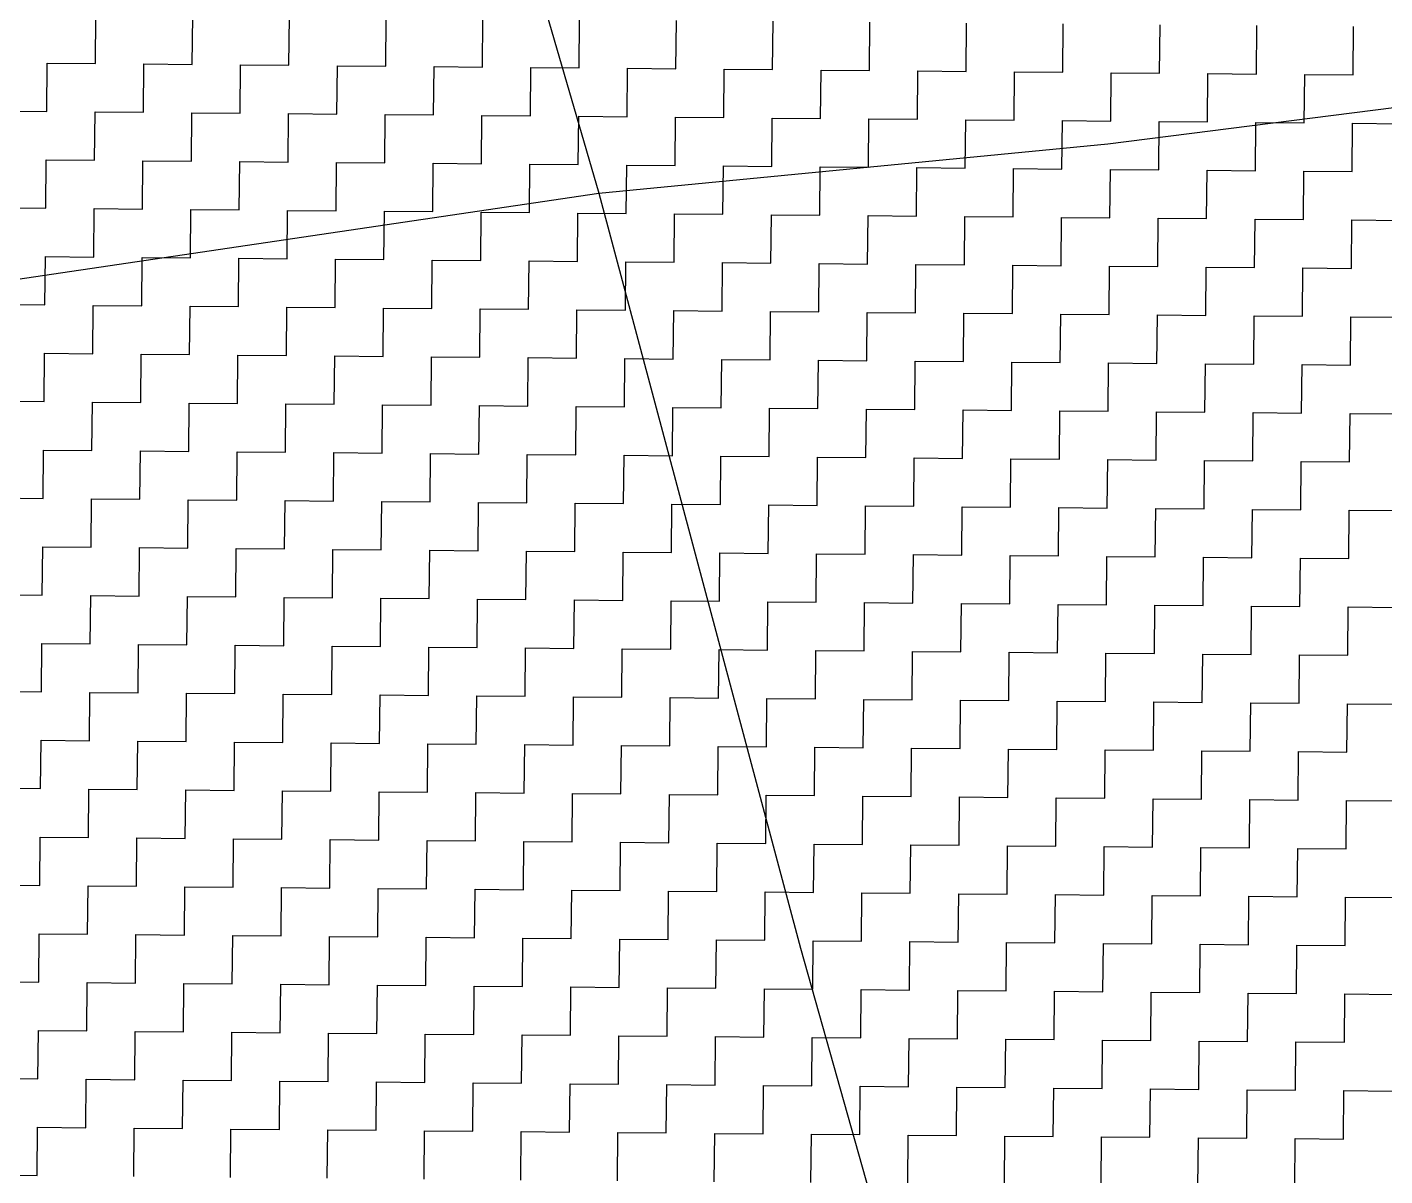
# Model space of a CAD drawing. Header units: metres. Extents: x 286188 to 288650, y 2015524 to 2018848.
# Drawn here: x 287614.8 to 287886.9, y 2015781.7 to 2016012 of the extents above; entities that cross this region are included whole.
import ezdxf

# ---------------------------------------------------------------- set-up
doc = ezdxf.new("R2010")
doc.units = ezdxf.units.M
doc.header["$MEASUREMENT"] = 0
doc.layers.add('POLY_HATCH', color=12, linetype='Continuous')
doc.layers.add('POLY_PARCEL', color=6, linetype='Continuous')

msp = doc.modelspace()

# ---------------------------------------------------------------- linework, layer by layer
at = {"layer": 'POLY_HATCH', "linetype": 'Continuous'}
for p, q in [((287628.47, 2016004.68), (287628.56, 2016014.38)), ((287647.86, 2016004.51), (287647.95, 2016014.2)), ((287667.25, 2016004.33), (287667.34, 2016014.03)), ((287686.64, 2016004.16), (287686.73, 2016013.85)), ((287706.03, 2016003.98), (287706.12, 2016013.68)), ((287725.42, 2016003.81), (287725.51, 2016013.5)), ((287744.81, 2016003.63), (287744.9, 2016013.33)), ((287764.2, 2016003.46), (287764.29, 2016013.15)), ((287783.59, 2016003.28), (287783.68, 2016012.98)), ((287802.98, 2016003.11), (287803.07, 2016012.8)), ((287822.37, 2016002.93), (287822.46, 2016012.63)), ((287841.76, 2016002.76), (287841.85, 2016012.45)), ((287861.15, 2016002.58), (287861.24, 2016012.28)), ((287880.54, 2016002.41), (287880.62, 2016012.1)), ((287618.69, 2015995.08), (287618.78, 2016004.77)), ((287618.78, 2016004.77), (287628.47, 2016004.68)), ((287638.08, 2015994.9), (287638.17, 2016004.6)), ((287638.17, 2016004.6), (287647.86, 2016004.51)), ((287657.47, 2015994.73), (287657.56, 2016004.42)), ((287657.56, 2016004.42), (287667.25, 2016004.33)), ((287676.86, 2015994.55), (287676.95, 2016004.25)), ((287676.95, 2016004.25), (287686.64, 2016004.16)), ((287696.25, 2015994.38), (287696.34, 2016004.07)), ((287696.34, 2016004.07), (287706.03, 2016003.98)), ((287715.64, 2015994.2), (287715.72, 2016003.9)), ((287715.72, 2016003.9), (287725.42, 2016003.81)), ((287735.03, 2015994.03), (287735.11, 2016003.72)), ((287735.11, 2016003.72), (287744.81, 2016003.63)), ((287754.42, 2015993.85), (287754.5, 2016003.55)), ((287754.5, 2016003.55), (287764.2, 2016003.46)), ((287773.81, 2015993.68), (287773.89, 2016003.37)), ((287773.89, 2016003.37), (287783.59, 2016003.28)), ((287793.2, 2015993.5), (287793.28, 2016003.19)), ((287793.28, 2016003.19), (287802.98, 2016003.11)), ((287812.59, 2015993.33), (287812.67, 2016003.02)), ((287812.67, 2016003.02), (287822.37, 2016002.93)), ((287831.98, 2015993.15), (287832.06, 2016002.84)), ((287832.06, 2016002.84), (287841.76, 2016002.76)), ((287851.37, 2015992.97), (287851.45, 2016002.67)), ((287851.45, 2016002.67), (287861.15, 2016002.58)), ((287870.75, 2015992.8), (287870.84, 2016002.49)), ((287870.84, 2016002.49), (287880.54, 2016002.41)), ((287608.99, 2015995.16), (287618.69, 2015995.08)), ((287628.3, 2015985.29), (287628.38, 2015994.99)), ((287628.38, 2015994.99), (287638.08, 2015994.9)), ((287647.69, 2015985.12), (287647.77, 2015994.81)), ((287647.77, 2015994.81), (287657.47, 2015994.73)), ((287667.08, 2015984.94), (287667.16, 2015994.64)), ((287667.16, 2015994.64), (287676.86, 2015994.55)), ((287686.47, 2015984.77), (287686.55, 2015994.46)), ((287686.55, 2015994.46), (287696.25, 2015994.38)), ((287705.85, 2015984.59), (287705.94, 2015994.29)), ((287705.94, 2015994.29), (287715.64, 2015994.2)), ((287725.24, 2015984.42), (287725.33, 2015994.11)), ((287725.33, 2015994.11), (287735.03, 2015994.03)), ((287744.63, 2015984.24), (287744.72, 2015993.94)), ((287744.72, 2015993.94), (287754.42, 2015993.85)), ((287764.02, 2015984.07), (287764.11, 2015993.76)), ((287764.11, 2015993.76), (287773.81, 2015993.68)), ((287783.41, 2015983.89), (287783.5, 2015993.59)), ((287783.5, 2015993.59), (287793.2, 2015993.5)), ((287802.8, 2015983.72), (287802.89, 2015993.41)), ((287802.89, 2015993.41), (287812.59, 2015993.33)), ((287822.19, 2015983.54), (287822.28, 2015993.24)), ((287822.28, 2015993.24), (287831.98, 2015993.15)), ((287841.58, 2015983.37), (287841.67, 2015993.06)), ((287841.67, 2015993.06), (287851.37, 2015992.97)), ((287860.97, 2015983.19), (287861.06, 2015992.89)), ((287861.06, 2015992.89), (287870.75, 2015992.8)), ((287880.36, 2015983.02), (287880.45, 2015992.71)), ((287880.45, 2015992.71), (287890.14, 2015992.62)), ((287618.51, 2015975.69), (287618.6, 2015985.38)), ((287618.6, 2015985.38), (287628.3, 2015985.29)), ((287637.9, 2015975.51), (287637.99, 2015985.21)), ((287637.99, 2015985.21), (287647.69, 2015985.12)), ((287657.29, 2015975.34), (287657.38, 2015985.03)), ((287657.38, 2015985.03), (287667.08, 2015984.94)), ((287676.68, 2015975.16), (287676.77, 2015984.86)), ((287676.77, 2015984.86), (287686.47, 2015984.77)), ((287696.07, 2015974.99), (287696.16, 2015984.68)), ((287696.16, 2015984.68), (287705.85, 2015984.59)), ((287715.46, 2015974.81), (287715.55, 2015984.51)), ((287715.55, 2015984.51), (287725.24, 2015984.42)), ((287734.85, 2015974.64), (287734.94, 2015984.33)), ((287734.94, 2015984.33), (287744.63, 2015984.24)), ((287754.24, 2015974.46), (287754.33, 2015984.16)), ((287754.33, 2015984.16), (287764.02, 2015984.07)), ((287773.63, 2015974.29), (287773.72, 2015983.98)), ((287773.72, 2015983.98), (287783.41, 2015983.89)), ((287793.02, 2015974.11), (287793.11, 2015983.81)), ((287793.11, 2015983.81), (287802.8, 2015983.72)), ((287812.41, 2015973.94), (287812.5, 2015983.63)), ((287812.5, 2015983.63), (287822.19, 2015983.54)), ((287831.8, 2015973.76), (287831.89, 2015983.46)), ((287831.89, 2015983.46), (287841.58, 2015983.37)), ((287851.19, 2015973.59), (287851.28, 2015983.28)), ((287851.28, 2015983.28), (287860.97, 2015983.19)), ((287870.58, 2015973.41), (287870.67, 2015983.1)), ((287870.67, 2015983.1), (287880.36, 2015983.02)), ((287608.82, 2015975.77), (287618.51, 2015975.69)), ((287628.12, 2015965.9), (287628.21, 2015975.6)), ((287628.21, 2015975.6), (287637.9, 2015975.51)), ((287647.51, 2015965.73), (287647.6, 2015975.42)), ((287647.6, 2015975.42), (287657.29, 2015975.34)), ((287666.9, 2015965.55), (287666.99, 2015975.25)), ((287666.99, 2015975.25), (287676.68, 2015975.16)), ((287686.29, 2015965.38), (287686.38, 2015975.07)), ((287686.38, 2015975.07), (287696.07, 2015974.99)), ((287705.68, 2015965.2), (287705.77, 2015974.9)), ((287705.77, 2015974.9), (287715.46, 2015974.81)), ((287725.07, 2015965.03), (287725.16, 2015974.72)), ((287725.16, 2015974.72), (287734.85, 2015974.64)), ((287744.46, 2015964.85), (287744.55, 2015974.55)), ((287744.55, 2015974.55), (287754.24, 2015974.46)), ((287763.85, 2015964.68), (287763.94, 2015974.37)), ((287763.94, 2015974.37), (287773.63, 2015974.29)), ((287783.24, 2015964.5), (287783.33, 2015974.2)), ((287783.33, 2015974.2), (287793.02, 2015974.11)), ((287802.63, 2015964.33), (287802.72, 2015974.02)), ((287802.72, 2015974.02), (287812.41, 2015973.94)), ((287822.02, 2015964.15), (287822.11, 2015973.85)), ((287822.11, 2015973.85), (287831.8, 2015973.76)), ((287841.41, 2015963.98), (287841.5, 2015973.67)), ((287841.5, 2015973.67), (287851.19, 2015973.59)), ((287860.8, 2015963.8), (287860.88, 2015973.5)), ((287860.88, 2015973.5), (287870.58, 2015973.41)), ((287880.19, 2015963.63), (287880.27, 2015973.32)), ((287880.27, 2015973.32), (287889.97, 2015973.23)), ((287618.34, 2015956.3), (287618.43, 2015965.99)), ((287618.43, 2015965.99), (287628.12, 2015965.9)), ((287637.73, 2015956.12), (287637.82, 2015965.82)), ((287637.82, 2015965.82), (287647.51, 2015965.73)), ((287657.12, 2015955.95), (287657.21, 2015965.64)), ((287657.21, 2015965.64), (287666.9, 2015965.55)), ((287676.51, 2015955.77), (287676.6, 2015965.47)), ((287676.6, 2015965.47), (287686.29, 2015965.38)), ((287695.9, 2015955.6), (287695.98, 2015965.29)), ((287695.98, 2015965.29), (287705.68, 2015965.2)), ((287715.29, 2015955.42), (287715.37, 2015965.12)), ((287715.37, 2015965.12), (287725.07, 2015965.03)), ((287734.68, 2015955.25), (287734.76, 2015964.94)), ((287734.76, 2015964.94), (287744.46, 2015964.85)), ((287754.07, 2015955.07), (287754.15, 2015964.77)), ((287754.15, 2015964.77), (287763.85, 2015964.68)), ((287773.46, 2015954.9), (287773.54, 2015964.59)), ((287773.54, 2015964.59), (287783.24, 2015964.5)), ((287792.85, 2015954.72), (287792.93, 2015964.42)), ((287792.93, 2015964.42), (287802.63, 2015964.33)), ((287812.24, 2015954.55), (287812.32, 2015964.24)), ((287812.32, 2015964.24), (287822.02, 2015964.15)), ((287831.63, 2015954.37), (287831.71, 2015964.07)), ((287831.71, 2015964.07), (287841.41, 2015963.98)), ((287851.01, 2015954.2), (287851.1, 2015963.89)), ((287851.1, 2015963.89), (287860.8, 2015963.8)), ((287870.4, 2015954.02), (287870.49, 2015963.72)), ((287870.49, 2015963.72), (287880.19, 2015963.63)), ((287608.64, 2015956.38), (287618.34, 2015956.3)), ((287627.95, 2015946.51), (287628.03, 2015956.21)), ((287628.03, 2015956.21), (287637.73, 2015956.12)), ((287647.34, 2015946.34), (287647.42, 2015956.03)), ((287647.42, 2015956.03), (287657.12, 2015955.95)), ((287666.73, 2015946.16), (287666.81, 2015955.86)), ((287666.81, 2015955.86), (287676.51, 2015955.77)), ((287686.11, 2015945.99), (287686.2, 2015955.68)), ((287686.2, 2015955.68), (287695.9, 2015955.6)), ((287705.5, 2015945.81), (287705.59, 2015955.51)), ((287705.59, 2015955.51), (287715.29, 2015955.42)), ((287724.89, 2015945.64), (287724.98, 2015955.33)), ((287724.98, 2015955.33), (287734.68, 2015955.25)), ((287744.28, 2015945.46), (287744.37, 2015955.16)), ((287744.37, 2015955.16), (287754.07, 2015955.07)), ((287763.67, 2015945.29), (287763.76, 2015954.98)), ((287763.76, 2015954.98), (287773.46, 2015954.9)), ((287783.06, 2015945.11), (287783.15, 2015954.81)), ((287783.15, 2015954.81), (287792.85, 2015954.72)), ((287802.45, 2015944.94), (287802.54, 2015954.63)), ((287802.54, 2015954.63), (287812.24, 2015954.55)), ((287821.84, 2015944.76), (287821.93, 2015954.46)), ((287821.93, 2015954.46), (287831.63, 2015954.37)), ((287841.23, 2015944.59), (287841.32, 2015954.28)), ((287841.32, 2015954.28), (287851.01, 2015954.2)), ((287860.62, 2015944.41), (287860.71, 2015954.11)), ((287860.71, 2015954.11), (287870.4, 2015954.02)), ((287880.01, 2015944.24), (287880.1, 2015953.93)), ((287880.1, 2015953.93), (287889.79, 2015953.85)), ((287618.16, 2015936.91), (287618.25, 2015946.6)), ((287618.25, 2015946.6), (287627.95, 2015946.51)), ((287637.55, 2015936.73), (287637.64, 2015946.43)), ((287637.64, 2015946.43), (287647.34, 2015946.34)), ((287656.94, 2015936.56), (287657.03, 2015946.25)), ((287657.03, 2015946.25), (287666.73, 2015946.16)), ((287676.33, 2015936.38), (287676.42, 2015946.08)), ((287676.42, 2015946.08), (287686.11, 2015945.99)), ((287695.72, 2015936.21), (287695.81, 2015945.9)), ((287695.81, 2015945.9), (287705.5, 2015945.81)), ((287715.11, 2015936.03), (287715.2, 2015945.73)), ((287715.2, 2015945.73), (287724.89, 2015945.64)), ((287734.5, 2015935.86), (287734.59, 2015945.55)), ((287734.59, 2015945.55), (287744.28, 2015945.46)), ((287753.89, 2015935.68), (287753.98, 2015945.38)), ((287753.98, 2015945.38), (287763.67, 2015945.29)), ((287773.28, 2015935.51), (287773.37, 2015945.2)), ((287773.37, 2015945.2), (287783.06, 2015945.11)), ((287792.67, 2015935.33), (287792.76, 2015945.03)), ((287792.76, 2015945.03), (287802.45, 2015944.94)), ((287812.06, 2015935.16), (287812.15, 2015944.85)), ((287812.15, 2015944.85), (287821.84, 2015944.76)), ((287831.45, 2015934.98), (287831.54, 2015944.68)), ((287831.54, 2015944.68), (287841.23, 2015944.59)), ((287850.84, 2015934.81), (287850.93, 2015944.5)), ((287850.93, 2015944.5), (287860.62, 2015944.41)), ((287870.23, 2015934.63), (287870.32, 2015944.33)), ((287870.32, 2015944.33), (287880.01, 2015944.24)), ((287608.47, 2015937), (287618.16, 2015936.91)), ((287627.77, 2015927.13), (287627.86, 2015936.82)), ((287627.86, 2015936.82), (287637.55, 2015936.73)), ((287647.16, 2015926.95), (287647.25, 2015936.64)), ((287647.25, 2015936.64), (287656.94, 2015936.56)), ((287666.55, 2015926.77), (287666.64, 2015936.47)), ((287666.64, 2015936.47), (287676.33, 2015936.38)), ((287685.94, 2015926.6), (287686.03, 2015936.29)), ((287686.03, 2015936.29), (287695.72, 2015936.21)), ((287705.33, 2015926.42), (287705.42, 2015936.12)), ((287705.42, 2015936.12), (287715.11, 2015936.03)), ((287724.72, 2015926.25), (287724.81, 2015935.94)), ((287724.81, 2015935.94), (287734.5, 2015935.86)), ((287744.11, 2015926.07), (287744.2, 2015935.77)), ((287744.2, 2015935.77), (287753.89, 2015935.68)), ((287763.5, 2015925.9), (287763.59, 2015935.59)), ((287763.59, 2015935.59), (287773.28, 2015935.51)), ((287782.89, 2015925.72), (287782.98, 2015935.42)), ((287782.98, 2015935.42), (287792.67, 2015935.33)), ((287802.28, 2015925.55), (287802.37, 2015935.24)), ((287802.37, 2015935.24), (287812.06, 2015935.16)), ((287821.67, 2015925.37), (287821.76, 2015935.07)), ((287821.76, 2015935.07), (287831.45, 2015934.98)), ((287841.06, 2015925.2), (287841.14, 2015934.89)), ((287841.14, 2015934.89), (287850.84, 2015934.81)), ((287860.45, 2015925.02), (287860.53, 2015934.72)), ((287860.53, 2015934.72), (287870.23, 2015934.63)), ((287879.84, 2015924.85), (287879.92, 2015934.54)), ((287879.92, 2015934.54), (287889.62, 2015934.46)), ((287617.99, 2015917.52), (287618.08, 2015927.21)), ((287618.08, 2015927.21), (287627.77, 2015927.13)), ((287637.38, 2015917.34), (287637.47, 2015927.04)), ((287637.47, 2015927.04), (287647.16, 2015926.95)), ((287656.77, 2015917.17), (287656.86, 2015926.86)), ((287656.86, 2015926.86), (287666.55, 2015926.77)), ((287676.16, 2015916.99), (287676.24, 2015926.69)), ((287676.24, 2015926.69), (287685.94, 2015926.6)), ((287695.55, 2015916.82), (287695.63, 2015926.51)), ((287695.63, 2015926.51), (287705.33, 2015926.42)), ((287714.94, 2015916.64), (287715.02, 2015926.34)), ((287715.02, 2015926.34), (287724.72, 2015926.25)), ((287734.33, 2015916.47), (287734.41, 2015926.16)), ((287734.41, 2015926.16), (287744.11, 2015926.07)), ((287753.72, 2015916.29), (287753.8, 2015925.99)), ((287753.8, 2015925.99), (287763.5, 2015925.9)), ((287773.11, 2015916.12), (287773.19, 2015925.81)), ((287773.19, 2015925.81), (287782.89, 2015925.72)), ((287792.5, 2015915.94), (287792.58, 2015925.64)), ((287792.58, 2015925.64), (287802.28, 2015925.55)), ((287811.89, 2015915.77), (287811.97, 2015925.46)), ((287811.97, 2015925.46), (287821.67, 2015925.37)), ((287831.27, 2015915.59), (287831.36, 2015925.29)), ((287831.36, 2015925.29), (287841.06, 2015925.2)), ((287850.66, 2015915.42), (287850.75, 2015925.11)), ((287850.75, 2015925.11), (287860.45, 2015925.02)), ((287870.05, 2015915.24), (287870.14, 2015924.94)), ((287870.14, 2015924.94), (287879.84, 2015924.85)), ((287608.29, 2015917.61), (287617.99, 2015917.52)), ((287627.6, 2015907.74), (287627.68, 2015917.43)), ((287627.68, 2015917.43), (287637.38, 2015917.34)), ((287646.99, 2015907.56), (287647.07, 2015917.26)), ((287647.07, 2015917.26), (287656.77, 2015917.17)), ((287666.37, 2015907.39), (287666.46, 2015917.08)), ((287666.46, 2015917.08), (287676.16, 2015916.99)), ((287685.76, 2015907.21), (287685.85, 2015916.9)), ((287685.85, 2015916.9), (287695.55, 2015916.82)), ((287705.15, 2015907.03), (287705.24, 2015916.73)), ((287705.24, 2015916.73), (287714.94, 2015916.64)), ((287724.54, 2015906.86), (287724.63, 2015916.55)), ((287724.63, 2015916.55), (287734.33, 2015916.47)), ((287743.93, 2015906.68), (287744.02, 2015916.38)), ((287744.02, 2015916.38), (287753.72, 2015916.29)), ((287763.32, 2015906.51), (287763.41, 2015916.2)), ((287763.41, 2015916.2), (287773.11, 2015916.12)), ((287782.71, 2015906.33), (287782.8, 2015916.03)), ((287782.8, 2015916.03), (287792.5, 2015915.94)), ((287802.1, 2015906.16), (287802.19, 2015915.85)), ((287802.19, 2015915.85), (287811.89, 2015915.77)), ((287821.49, 2015905.98), (287821.58, 2015915.68)), ((287821.58, 2015915.68), (287831.27, 2015915.59)), ((287840.88, 2015905.81), (287840.97, 2015915.5)), ((287840.97, 2015915.5), (287850.66, 2015915.42)), ((287860.27, 2015905.63), (287860.36, 2015915.33)), ((287860.36, 2015915.33), (287870.05, 2015915.24)), ((287879.66, 2015905.46), (287879.75, 2015915.15)), ((287879.75, 2015915.15), (287889.44, 2015915.07)), ((287617.81, 2015898.13), (287617.9, 2015907.82)), ((287617.9, 2015907.82), (287627.6, 2015907.74)), ((287637.2, 2015897.95), (287637.29, 2015907.65)), ((287637.29, 2015907.65), (287646.99, 2015907.56)), ((287656.59, 2015897.78), (287656.68, 2015907.47)), ((287656.68, 2015907.47), (287666.37, 2015907.39)), ((287675.98, 2015897.6), (287676.07, 2015907.3)), ((287676.07, 2015907.3), (287685.76, 2015907.21)), ((287695.37, 2015897.43), (287695.46, 2015907.12)), ((287695.46, 2015907.12), (287705.15, 2015907.03)), ((287714.76, 2015897.25), (287714.85, 2015906.95)), ((287714.85, 2015906.95), (287724.54, 2015906.86)), ((287734.15, 2015897.08), (287734.24, 2015906.77)), ((287734.24, 2015906.77), (287743.93, 2015906.68)), ((287753.54, 2015896.9), (287753.63, 2015906.6)), ((287753.63, 2015906.6), (287763.32, 2015906.51)), ((287772.93, 2015896.73), (287773.02, 2015906.42)), ((287773.02, 2015906.42), (287782.71, 2015906.33)), ((287792.32, 2015896.55), (287792.41, 2015906.25)), ((287792.41, 2015906.25), (287802.1, 2015906.16)), ((287811.71, 2015896.38), (287811.8, 2015906.07)), ((287811.8, 2015906.07), (287821.49, 2015905.98)), ((287831.1, 2015896.2), (287831.19, 2015905.9)), ((287831.19, 2015905.9), (287840.88, 2015905.81)), ((287850.49, 2015896.03), (287850.58, 2015905.72)), ((287850.58, 2015905.72), (287860.27, 2015905.63)), ((287869.88, 2015895.85), (287869.97, 2015905.55)), ((287869.97, 2015905.55), (287879.66, 2015905.46)), ((287608.12, 2015898.22), (287617.81, 2015898.13)), ((287627.42, 2015888.35), (287627.51, 2015898.04)), ((287627.51, 2015898.04), (287637.2, 2015897.95)), ((287646.81, 2015888.17), (287646.9, 2015897.87)), ((287646.9, 2015897.87), (287656.59, 2015897.78)), ((287666.2, 2015888), (287666.29, 2015897.69)), ((287666.29, 2015897.69), (287675.98, 2015897.6)), ((287685.59, 2015887.82), (287685.68, 2015897.52)), ((287685.68, 2015897.52), (287695.37, 2015897.43)), ((287704.98, 2015887.65), (287705.07, 2015897.34)), ((287705.07, 2015897.34), (287714.76, 2015897.25)), ((287724.37, 2015887.47), (287724.46, 2015897.16)), ((287724.46, 2015897.16), (287734.15, 2015897.08)), ((287743.76, 2015887.29), (287743.85, 2015896.99)), ((287743.85, 2015896.99), (287753.54, 2015896.9)), ((287763.15, 2015887.12), (287763.24, 2015896.81)), ((287763.24, 2015896.81), (287772.93, 2015896.73)), ((287782.54, 2015886.94), (287782.63, 2015896.64)), ((287782.63, 2015896.64), (287792.32, 2015896.55)), ((287801.93, 2015886.77), (287802.02, 2015896.46)), ((287802.02, 2015896.46), (287811.71, 2015896.38)), ((287821.32, 2015886.59), (287821.4, 2015896.29)), ((287821.4, 2015896.29), (287831.1, 2015896.2)), ((287840.71, 2015886.42), (287840.79, 2015896.11)), ((287840.79, 2015896.11), (287850.49, 2015896.03)), ((287860.1, 2015886.24), (287860.18, 2015895.94)), ((287860.18, 2015895.94), (287869.88, 2015895.85)), ((287879.49, 2015886.07), (287879.57, 2015895.76)), ((287879.57, 2015895.76), (287889.27, 2015895.68)), ((287617.64, 2015878.74), (287617.73, 2015888.43)), ((287617.73, 2015888.43), (287627.42, 2015888.35)), ((287637.03, 2015878.56), (287637.12, 2015888.26)), ((287637.12, 2015888.26), (287646.81, 2015888.17)), ((287656.42, 2015878.39), (287656.5, 2015888.08)), ((287656.5, 2015888.08), (287666.2, 2015888)), ((287675.81, 2015878.21), (287675.89, 2015887.91)), ((287675.89, 2015887.91), (287685.59, 2015887.82)), ((287695.2, 2015878.04), (287695.28, 2015887.73)), ((287695.28, 2015887.73), (287704.98, 2015887.65)), ((287714.59, 2015877.86), (287714.67, 2015887.56)), ((287714.67, 2015887.56), (287724.37, 2015887.47)), ((287733.98, 2015877.69), (287734.06, 2015887.38)), ((287734.06, 2015887.38), (287743.76, 2015887.29)), ((287753.37, 2015877.51), (287753.45, 2015887.21)), ((287753.45, 2015887.21), (287763.15, 2015887.12)), ((287772.76, 2015877.34), (287772.84, 2015887.03)), ((287772.84, 2015887.03), (287782.54, 2015886.94)), ((287792.15, 2015877.16), (287792.23, 2015886.86)), ((287792.23, 2015886.86), (287801.93, 2015886.77)), ((287811.53, 2015876.99), (287811.62, 2015886.68)), ((287811.62, 2015886.68), (287821.32, 2015886.59)), ((287830.92, 2015876.81), (287831.01, 2015886.51)), ((287831.01, 2015886.51), (287840.71, 2015886.42)), ((287850.31, 2015876.64), (287850.4, 2015886.33)), ((287850.4, 2015886.33), (287860.1, 2015886.24)), ((287869.7, 2015876.46), (287869.79, 2015886.16)), ((287869.79, 2015886.16), (287879.49, 2015886.07)), ((287607.94, 2015878.83), (287617.64, 2015878.74)), ((287627.25, 2015868.96), (287627.33, 2015878.65)), ((287627.33, 2015878.65), (287637.03, 2015878.56)), ((287646.64, 2015868.78), (287646.72, 2015878.48)), ((287646.72, 2015878.48), (287656.42, 2015878.39)), ((287666.02, 2015868.61), (287666.11, 2015878.3)), ((287666.11, 2015878.3), (287675.81, 2015878.21)), ((287685.41, 2015868.43), (287685.5, 2015878.13)), ((287685.5, 2015878.13), (287695.2, 2015878.04)), ((287704.8, 2015868.26), (287704.89, 2015877.95)), ((287704.89, 2015877.95), (287714.59, 2015877.86)), ((287724.19, 2015868.08), (287724.28, 2015877.78)), ((287724.28, 2015877.78), (287733.98, 2015877.69)), ((287743.58, 2015867.91), (287743.67, 2015877.6)), ((287743.67, 2015877.6), (287753.37, 2015877.51)), ((287762.97, 2015867.73), (287763.06, 2015877.42)), ((287763.06, 2015877.42), (287772.76, 2015877.34)), ((287782.36, 2015867.55), (287782.45, 2015877.25)), ((287782.45, 2015877.25), (287792.15, 2015877.16)), ((287801.75, 2015867.38), (287801.84, 2015877.07)), ((287801.84, 2015877.07), (287811.53, 2015876.99)), ((287821.14, 2015867.2), (287821.23, 2015876.9)), ((287821.23, 2015876.9), (287830.92, 2015876.81)), ((287840.53, 2015867.03), (287840.62, 2015876.72)), ((287840.62, 2015876.72), (287850.31, 2015876.64)), ((287859.92, 2015866.85), (287860.01, 2015876.55)), ((287860.01, 2015876.55), (287869.7, 2015876.46)), ((287879.31, 2015866.68), (287879.4, 2015876.37)), ((287879.4, 2015876.37), (287889.09, 2015876.29)), ((287617.46, 2015859.35), (287617.55, 2015869.04)), ((287617.55, 2015869.04), (287627.25, 2015868.96)), ((287636.85, 2015859.17), (287636.94, 2015868.87)), ((287636.94, 2015868.87), (287646.64, 2015868.78)), ((287656.24, 2015859), (287656.33, 2015868.69)), ((287656.33, 2015868.69), (287666.02, 2015868.61)), ((287675.63, 2015858.82), (287675.72, 2015868.52)), ((287675.72, 2015868.52), (287685.41, 2015868.43)), ((287695.02, 2015858.65), (287695.11, 2015868.34)), ((287695.11, 2015868.34), (287704.8, 2015868.26)), ((287714.41, 2015858.47), (287714.5, 2015868.17)), ((287714.5, 2015868.17), (287724.19, 2015868.08)), ((287733.8, 2015858.3), (287733.89, 2015867.99)), ((287733.89, 2015867.99), (287743.58, 2015867.91)), ((287753.19, 2015858.12), (287753.28, 2015867.82)), ((287753.28, 2015867.82), (287762.97, 2015867.73)), ((287772.58, 2015857.95), (287772.67, 2015867.64)), ((287772.67, 2015867.64), (287782.36, 2015867.55)), ((287791.97, 2015857.77), (287792.06, 2015867.47)), ((287792.06, 2015867.47), (287801.75, 2015867.38)), ((287811.36, 2015857.6), (287811.45, 2015867.29)), ((287811.45, 2015867.29), (287821.14, 2015867.2)), ((287830.75, 2015857.42), (287830.84, 2015867.12)), ((287830.84, 2015867.12), (287840.53, 2015867.03)), ((287850.14, 2015857.25), (287850.23, 2015866.94)), ((287850.23, 2015866.94), (287859.92, 2015866.85)), ((287869.53, 2015857.07), (287869.62, 2015866.77)), ((287869.62, 2015866.77), (287879.31, 2015866.68)), ((287607.77, 2015859.44), (287617.46, 2015859.35)), ((287627.07, 2015849.57), (287627.16, 2015859.26)), ((287627.16, 2015859.26), (287636.85, 2015859.17)), ((287646.46, 2015849.39), (287646.55, 2015859.09)), ((287646.55, 2015859.09), (287656.24, 2015859)), ((287665.85, 2015849.22), (287665.94, 2015858.91)), ((287665.94, 2015858.91), (287675.63, 2015858.82)), ((287685.24, 2015849.04), (287685.33, 2015858.74)), ((287685.33, 2015858.74), (287695.02, 2015858.65)), ((287704.63, 2015848.87), (287704.72, 2015858.56)), ((287704.72, 2015858.56), (287714.41, 2015858.47)), ((287724.02, 2015848.69), (287724.11, 2015858.39)), ((287724.11, 2015858.39), (287733.8, 2015858.3)), ((287743.41, 2015848.52), (287743.5, 2015858.21)), ((287743.5, 2015858.21), (287753.19, 2015858.12)), ((287762.8, 2015848.34), (287762.89, 2015858.04)), ((287762.89, 2015858.04), (287772.58, 2015857.95)), ((287782.19, 2015848.17), (287782.28, 2015857.86)), ((287782.28, 2015857.86), (287791.97, 2015857.77)), ((287801.58, 2015847.99), (287801.66, 2015857.68)), ((287801.66, 2015857.68), (287811.36, 2015857.6)), ((287820.97, 2015847.81), (287821.05, 2015857.51)), ((287821.05, 2015857.51), (287830.75, 2015857.42)), ((287840.36, 2015847.64), (287840.44, 2015857.33)), ((287840.44, 2015857.33), (287850.14, 2015857.25)), ((287859.75, 2015847.46), (287859.83, 2015857.16)), ((287859.83, 2015857.16), (287869.53, 2015857.07)), ((287879.14, 2015847.29), (287879.22, 2015856.98)), ((287879.22, 2015856.98), (287888.92, 2015856.9)), ((287617.29, 2015839.96), (287617.38, 2015849.65)), ((287617.38, 2015849.65), (287627.07, 2015849.57)), ((287636.68, 2015839.78), (287636.77, 2015849.48)), ((287636.77, 2015849.48), (287646.46, 2015849.39)), ((287656.07, 2015839.61), (287656.15, 2015849.3)), ((287656.15, 2015849.3), (287665.85, 2015849.22)), ((287675.46, 2015839.43), (287675.54, 2015849.13)), ((287675.54, 2015849.13), (287685.24, 2015849.04)), ((287694.85, 2015839.26), (287694.93, 2015848.95)), ((287694.93, 2015848.95), (287704.63, 2015848.87)), ((287714.24, 2015839.08), (287714.32, 2015848.78)), ((287714.32, 2015848.78), (287724.02, 2015848.69)), ((287733.63, 2015838.91), (287733.71, 2015848.6)), ((287733.71, 2015848.6), (287743.41, 2015848.52)), ((287753.02, 2015838.73), (287753.1, 2015848.43)), ((287753.1, 2015848.43), (287762.8, 2015848.34)), ((287772.41, 2015838.56), (287772.49, 2015848.25)), ((287772.49, 2015848.25), (287782.19, 2015848.17)), ((287791.79, 2015838.38), (287791.88, 2015848.08)), ((287791.88, 2015848.08), (287801.58, 2015847.99)), ((287811.18, 2015838.21), (287811.27, 2015847.9)), ((287811.27, 2015847.9), (287820.97, 2015847.81)), ((287830.57, 2015838.03), (287830.66, 2015847.73)), ((287830.66, 2015847.73), (287840.36, 2015847.64)), ((287849.96, 2015837.86), (287850.05, 2015847.55)), ((287850.05, 2015847.55), (287859.75, 2015847.46)), ((287869.35, 2015837.68), (287869.44, 2015847.38)), ((287869.44, 2015847.38), (287879.14, 2015847.29)), ((287607.59, 2015840.05), (287617.29, 2015839.96)), ((287626.9, 2015830.18), (287626.98, 2015839.87)), ((287626.98, 2015839.87), (287636.68, 2015839.78)), ((287646.28, 2015830), (287646.37, 2015839.7)), ((287646.37, 2015839.7), (287656.07, 2015839.61)), ((287665.67, 2015829.83), (287665.76, 2015839.52)), ((287665.76, 2015839.52), (287675.46, 2015839.43)), ((287685.06, 2015829.65), (287685.15, 2015839.35)), ((287685.15, 2015839.35), (287694.85, 2015839.26)), ((287704.45, 2015829.48), (287704.54, 2015839.17)), ((287704.54, 2015839.17), (287714.24, 2015839.08)), ((287723.84, 2015829.3), (287723.93, 2015839)), ((287723.93, 2015839), (287733.63, 2015838.91)), ((287743.23, 2015829.13), (287743.32, 2015838.82)), ((287743.32, 2015838.82), (287753.02, 2015838.73)), ((287762.62, 2015828.95), (287762.71, 2015838.65)), ((287762.71, 2015838.65), (287772.41, 2015838.56)), ((287782.01, 2015828.78), (287782.1, 2015838.47)), ((287782.1, 2015838.47), (287791.79, 2015838.38)), ((287801.4, 2015828.6), (287801.49, 2015838.3)), ((287801.49, 2015838.3), (287811.18, 2015838.21)), ((287820.79, 2015828.43), (287820.88, 2015838.12)), ((287820.88, 2015838.12), (287830.57, 2015838.03)), ((287840.18, 2015828.25), (287840.27, 2015837.94)), ((287840.27, 2015837.94), (287849.96, 2015837.86)), ((287859.57, 2015828.07), (287859.66, 2015837.77)), ((287859.66, 2015837.77), (287869.35, 2015837.68)), ((287878.96, 2015827.9), (287879.05, 2015837.59)), ((287879.05, 2015837.59), (287888.74, 2015837.51)), ((287617.11, 2015820.57), (287617.2, 2015830.26)), ((287617.2, 2015830.26), (287626.9, 2015830.18)), ((287636.5, 2015820.39), (287636.59, 2015830.09)), ((287636.59, 2015830.09), (287646.28, 2015830)), ((287655.89, 2015820.22), (287655.98, 2015829.91)), ((287655.98, 2015829.91), (287665.67, 2015829.83)), ((287675.28, 2015820.04), (287675.37, 2015829.74)), ((287675.37, 2015829.74), (287685.06, 2015829.65)), ((287694.67, 2015819.87), (287694.76, 2015829.56)), ((287694.76, 2015829.56), (287704.45, 2015829.48)), ((287714.06, 2015819.69), (287714.15, 2015829.39)), ((287714.15, 2015829.39), (287723.84, 2015829.3)), ((287733.45, 2015819.52), (287733.54, 2015829.21)), ((287733.54, 2015829.21), (287743.23, 2015829.13)), ((287752.84, 2015819.34), (287752.93, 2015829.04)), ((287752.93, 2015829.04), (287762.62, 2015828.95)), ((287772.23, 2015819.17), (287772.32, 2015828.86)), ((287772.32, 2015828.86), (287782.01, 2015828.78)), ((287791.62, 2015818.99), (287791.71, 2015828.69)), ((287791.71, 2015828.69), (287801.4, 2015828.6)), ((287811.01, 2015818.82), (287811.1, 2015828.51)), ((287811.1, 2015828.51), (287820.79, 2015828.43)), ((287830.4, 2015818.64), (287830.49, 2015828.34)), ((287830.49, 2015828.34), (287840.18, 2015828.25)), ((287849.79, 2015818.47), (287849.88, 2015828.16)), ((287849.88, 2015828.16), (287859.57, 2015828.07)), ((287869.18, 2015818.29), (287869.27, 2015827.99)), ((287869.27, 2015827.99), (287878.96, 2015827.9)), ((287607.42, 2015820.66), (287617.11, 2015820.57)), ((287626.72, 2015810.79), (287626.81, 2015820.48)), ((287626.81, 2015820.48), (287636.5, 2015820.39)), ((287646.11, 2015810.61), (287646.2, 2015820.31)), ((287646.2, 2015820.31), (287655.89, 2015820.22)), ((287665.5, 2015810.44), (287665.59, 2015820.13)), ((287665.59, 2015820.13), (287675.28, 2015820.04)), ((287684.89, 2015810.26), (287684.98, 2015819.96)), ((287684.98, 2015819.96), (287694.67, 2015819.87)), ((287704.28, 2015810.09), (287704.37, 2015819.78)), ((287704.37, 2015819.78), (287714.06, 2015819.69)), ((287723.67, 2015809.91), (287723.76, 2015819.61)), ((287723.76, 2015819.61), (287733.45, 2015819.52)), ((287743.06, 2015809.74), (287743.15, 2015819.43)), ((287743.15, 2015819.43), (287752.84, 2015819.34)), ((287762.45, 2015809.56), (287762.54, 2015819.26)), ((287762.54, 2015819.26), (287772.23, 2015819.17)), ((287781.84, 2015809.39), (287781.92, 2015819.08)), ((287781.92, 2015819.08), (287791.62, 2015818.99)), ((287801.23, 2015809.21), (287801.31, 2015818.91)), ((287801.31, 2015818.91), (287811.01, 2015818.82)), ((287820.62, 2015809.04), (287820.7, 2015818.73)), ((287820.7, 2015818.73), (287830.4, 2015818.64)), ((287840.01, 2015808.86), (287840.09, 2015818.56)), ((287840.09, 2015818.56), (287849.79, 2015818.47)), ((287859.4, 2015808.69), (287859.48, 2015818.38)), ((287859.48, 2015818.38), (287869.18, 2015818.29)), ((287878.79, 2015808.51), (287878.87, 2015818.2)), ((287878.87, 2015818.2), (287888.57, 2015818.12)), ((287616.94, 2015801.18), (287617.03, 2015810.87)), ((287617.03, 2015810.87), (287626.72, 2015810.79)), ((287636.33, 2015801), (287636.41, 2015810.7)), ((287636.41, 2015810.7), (287646.11, 2015810.61)), ((287655.72, 2015800.83), (287655.8, 2015810.52)), ((287655.8, 2015810.52), (287665.5, 2015810.44)), ((287675.11, 2015800.65), (287675.19, 2015810.35)), ((287675.19, 2015810.35), (287684.89, 2015810.26)), ((287694.5, 2015800.48), (287694.58, 2015810.17)), ((287694.58, 2015810.17), (287704.28, 2015810.09)), ((287713.89, 2015800.3), (287713.97, 2015810)), ((287713.97, 2015810), (287723.67, 2015809.91)), ((287733.28, 2015800.13), (287733.36, 2015809.82)), ((287733.36, 2015809.82), (287743.06, 2015809.74)), ((287752.67, 2015799.95), (287752.75, 2015809.65)), ((287752.75, 2015809.65), (287762.45, 2015809.56)), ((287772.05, 2015799.78), (287772.14, 2015809.47)), ((287772.14, 2015809.47), (287781.84, 2015809.39)), ((287791.44, 2015799.6), (287791.53, 2015809.3)), ((287791.53, 2015809.3), (287801.23, 2015809.21)), ((287810.83, 2015799.43), (287810.92, 2015809.12)), ((287810.92, 2015809.12), (287820.62, 2015809.04)), ((287830.22, 2015799.25), (287830.31, 2015808.95)), ((287830.31, 2015808.95), (287840.01, 2015808.86)), ((287849.61, 2015799.08), (287849.7, 2015808.77)), ((287849.7, 2015808.77), (287859.4, 2015808.69)), ((287869, 2015798.9), (287869.09, 2015808.6)), ((287869.09, 2015808.6), (287878.79, 2015808.51)), ((287607.24, 2015801.27), (287616.94, 2015801.18)), ((287626.54, 2015791.4), (287626.63, 2015801.09)), ((287626.63, 2015801.09), (287636.33, 2015801)), ((287645.93, 2015791.22), (287646.02, 2015800.92)), ((287646.02, 2015800.92), (287655.72, 2015800.83)), ((287665.32, 2015791.05), (287665.41, 2015800.74)), ((287665.41, 2015800.74), (287675.11, 2015800.65)), ((287684.71, 2015790.87), (287684.8, 2015800.57)), ((287684.8, 2015800.57), (287694.5, 2015800.48)), ((287704.1, 2015790.7), (287704.19, 2015800.39)), ((287704.19, 2015800.39), (287713.89, 2015800.3)), ((287723.49, 2015790.52), (287723.58, 2015800.22)), ((287723.58, 2015800.22), (287733.28, 2015800.13)), ((287742.88, 2015790.35), (287742.97, 2015800.04)), ((287742.97, 2015800.04), (287752.67, 2015799.95)), ((287762.27, 2015790.17), (287762.36, 2015799.87)), ((287762.36, 2015799.87), (287772.05, 2015799.78)), ((287781.66, 2015790), (287781.75, 2015799.69)), ((287781.75, 2015799.69), (287791.44, 2015799.6)), ((287801.05, 2015789.82), (287801.14, 2015799.52)), ((287801.14, 2015799.52), (287810.83, 2015799.43)), ((287820.44, 2015789.65), (287820.53, 2015799.34)), ((287820.53, 2015799.34), (287830.22, 2015799.25)), ((287839.83, 2015789.47), (287839.92, 2015799.17)), ((287839.92, 2015799.17), (287849.61, 2015799.08)), ((287859.22, 2015789.3), (287859.31, 2015798.99)), ((287859.31, 2015798.99), (287869, 2015798.9)), ((287878.61, 2015789.12), (287878.7, 2015798.82)), ((287878.7, 2015798.82), (287888.39, 2015798.73)), ((287616.76, 2015781.79), (287616.85, 2015791.48)), ((287616.85, 2015791.48), (287626.54, 2015791.4)), ((287636.15, 2015781.61), (287636.24, 2015791.31)), ((287636.24, 2015791.31), (287645.93, 2015791.22)), ((287655.54, 2015781.44), (287655.63, 2015791.13)), ((287655.63, 2015791.13), (287665.32, 2015791.05)), ((287674.93, 2015781.26), (287675.02, 2015790.96)), ((287675.02, 2015790.96), (287684.71, 2015790.87)), ((287694.32, 2015781.09), (287694.41, 2015790.78)), ((287694.41, 2015790.78), (287704.1, 2015790.7)), ((287713.71, 2015780.91), (287713.8, 2015790.61)), ((287713.8, 2015790.61), (287723.49, 2015790.52)), ((287733.1, 2015780.74), (287733.19, 2015790.43)), ((287733.19, 2015790.43), (287742.88, 2015790.35)), ((287752.49, 2015780.56), (287752.58, 2015790.26)), ((287752.58, 2015790.26), (287762.27, 2015790.17)), ((287771.88, 2015780.39), (287771.97, 2015790.08)), ((287771.97, 2015790.08), (287781.66, 2015790)), ((287791.27, 2015780.21), (287791.36, 2015789.91)), ((287791.36, 2015789.91), (287801.05, 2015789.82)), ((287810.66, 2015780.04), (287810.75, 2015789.73)), ((287810.75, 2015789.73), (287820.44, 2015789.65)), ((287830.05, 2015779.86), (287830.14, 2015789.56)), ((287830.14, 2015789.56), (287839.83, 2015789.47)), ((287849.44, 2015779.69), (287849.53, 2015789.38)), ((287849.53, 2015789.38), (287859.22, 2015789.3)), ((287868.83, 2015779.51), (287868.92, 2015789.21)), ((287868.92, 2015789.21), (287878.61, 2015789.12)), ((287607.07, 2015781.88), (287616.76, 2015781.79))]:
    msp.add_line(p, q, dxfattribs=at)
at = {"layer": 'POLY_PARCEL'}
for p, q in [((287715.3, 2016027.04), (287729.33, 2015978.7)), ((287831.41, 2015988.59), (288074.48, 2016019.61)), ((287729.33, 2015978.7), (287831.41, 2015988.59)), ((287380.83, 2015927.12), (287729.33, 2015978.7)), ((287729.33, 2015978.7), (287769.79, 2015827.41)), ((287769.79, 2015827.41), (287787.2, 2015765.72))]:
    msp.add_line(p, q, dxfattribs=at)

doc.saveas('drawing.dxf')
